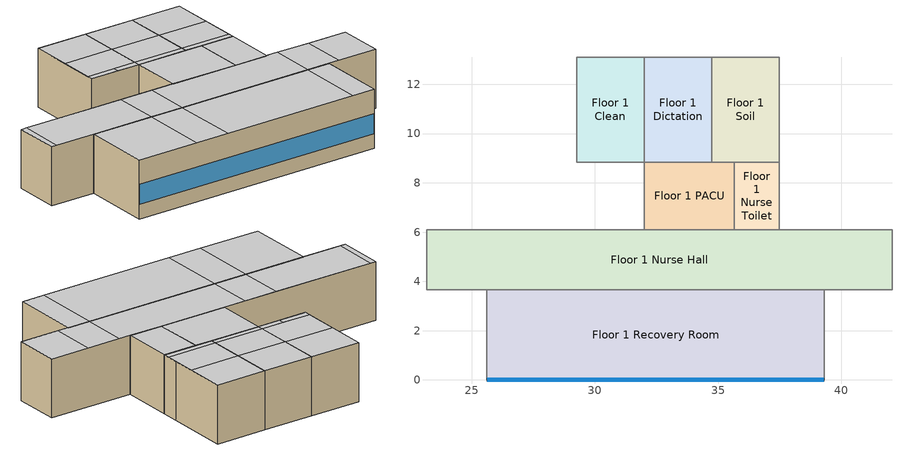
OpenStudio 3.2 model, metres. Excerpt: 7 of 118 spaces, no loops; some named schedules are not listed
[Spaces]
Floor 1 Clean
 floor foundation (BTAP-Grnd-Floor-Mass:U-0.757_std): 32,13.11 32,8.84 29.26,8.84 29.26,13.11 z0
 wall to Floor 1 Nurse Station: 29.26,8.84 32,8.84 z0:3.05
 wall to Floor 1 Humid: 32,13.11 29.26,13.11 z0:3.05
 wall to Floor 1 Nourishment: 29.26,13.11 29.26,8.84 z0:3.05
 wall to Floor 1 Dictation: 32,8.84 32,13.11 z0:3.05
 ceiling to Floor 2 Exam Hall 2: 30.78,8.84 30.78,9.14 29.26,9.14 29.26,8.84 z3.05
 ceiling to Floor 2 Exam 3: 32,8.84 32,9.14 30.78,9.14 30.78,8.84 z3.05
 ceiling to Floor 2 Reception Hall: 32,9.14 32,10.97 29.26,10.97 29.26,9.14 z3.05
 ceiling to Floor 2 X-Ray: 32,10.97 32,13.11 29.26,13.11 29.26,10.97 z3.05
Floor 1 Soil
 floor foundation (BTAP-Grnd-Floor-Mass:U-0.757_std): 37.49,13.11 37.49,8.84 34.75,8.84 34.75,13.11 z0
 wall to Floor 1 PACU: 34.75,8.84 35.66,8.84 z0:3.05
 wall to Floor 1 Soil Work: 37.49,8.84 37.49,9.75 z0:3.05
 wall to Floor 1 Clean Work: 37.49,9.75 37.49,13.11 z0:3.05
 wall to Floor 1 Nurse Toilet: 35.66,8.84 37.49,8.84 z0:3.05
 wall to Floor 1 Dictation: 34.75,13.11 34.75,8.84 z0:3.05
 wall to Floor 1 Sterile Storage: 37.49,13.11 34.75,13.11 z0:3.05
 ceiling to Floor 2 X-Ray: 37.49,10.97 37.49,13.11 34.75,13.11 34.75,10.97 z3.05
 ceiling to Floor 2 Exam 3: 37.49,8.84 37.49,9.14 34.75,9.14 34.75,8.84 z3.05
 ceiling to Floor 2 Reception Hall: 37.49,9.14 37.49,10.97 34.75,10.97 34.75,9.14 z3.05
Floor 1 PACU
 floor foundation (BTAP-Grnd-Floor-Mass:U-0.757_std): 35.66,8.84 35.66,6.1 32,6.1 32,8.84 z0
 wall to Floor 1 Nurse Toilet: 35.66,6.1 35.66,8.84 z0:3.05
 wall to Floor 1 Nurse Station: 32,8.84 32,6.1 z0:3.05
 wall to Floor 1 Nurse Hall: 32,6.1 35.66,6.1 z0:3.05
 wall to Floor 1 Dictation: 34.75,8.84 32,8.84 z0:3.05
 ceiling to Floor 2 Exam 3: 35.66,6.1 35.66,8.84 32,8.84 32,6.1 z3.05
Floor 1 Recovery Room
 floor foundation (BTAP-Grnd-Floor-Mass:U-0.757_std): 39.32,3.66 39.32,0 25.6,0 25.6,3.66 z0
 wall outside: 25.6,0 39.32,0 z0:3.05
 wall to Floor 1 Anesthesia: 39.32,0 39.32,3.66 z0:3.05
 wall to Floor 1 Step Down: 25.6,3.66 25.6,0 z0:3.05
 wall to Floor 1 Nurse Hall: 39.32,3.66 25.6,3.66 z0:3.05
 window (BTAP-Ext-FixedWindow:U=0.220 SHGC=0.600): 25.63,0 39.29,0 z0.76:1.78
 ceiling to Floor 2 Exam Hall 3: 39.32,0 39.32,3.66 38.1,3.66 38.1,0 z3.05
 ceiling to Floor 2 Exam 3: 38.1,0 38.1,3.66 30.78,3.66 30.78,0 z3.05
 ceiling to Floor 2 Exam Hall 2: 30.78,0 30.78,3.66 28.96,3.66 28.96,0 z3.05
 ceiling to Floor 2 Exam 2: 28.96,0 28.96,3.66 25.6,3.66 25.6,0 z3.05
Floor 1 Nurse Toilet
 floor foundation (BTAP-Grnd-Floor-Mass:U-0.757_std): 37.49,8.84 37.49,6.1 35.66,6.1 35.66,8.84 z0
 wall to Floor 1 Soil Work: 37.49,6.1 37.49,8.84 z0:3.05
 wall to Floor 1 Nurse Hall: 35.66,6.1 37.49,6.1 z0:3.05
 ceiling to Floor 2 Exam 3: 37.49,6.1 37.49,8.84 35.66,8.84 35.66,6.1 z3.05
Floor 1 Nurse Hall
 floor foundation (BTAP-Grnd-Floor-Mass:U-0.757_std): 42.06,6.1 42.06,3.66 23.16,3.66 23.16,6.1 z0
 wall to Floor 1 Soil Work: 42.06,6.1 37.49,6.1 z0:3.05
 wall to Floor 1 Step Down: 23.16,3.66 25.6,3.66 z0:3.05
 wall to Floor 1 Sterile Hall: 42.06,3.66 42.06,6.1 z0:3.05
 wall to Floor 1 Pre-Op Hall: 23.16,6.1 23.16,3.66 z0:3.05
 wall to Floor 1 Anesthesia: 39.32,3.66 42.06,3.66 z0:3.05
 wall to Floor 1 Nurse Station: 32,6.1 23.16,6.1 z0:3.05
 ceiling to Floor 2 Exam 2: 28.96,3.66 28.96,6.1 23.47,6.1 23.47,3.66 z3.05
 ceiling to Floor 2 Storage 1: 42.06,3.66 42.06,6.1 39.93,6.1 39.93,3.66 z3.05
 ceiling to Floor 2 Exam Hall 1: 23.47,3.66 23.47,6.1 23.16,6.1 23.16,3.66 z3.05
 ceiling to Floor 2 Exam Hall 2: 30.78,3.66 30.78,6.1 28.96,6.1 28.96,3.66 z3.05
 ceiling to Floor 2 Exam 3: 38.1,3.66 38.1,6.1 30.78,6.1 30.78,3.66 z3.05
 ceiling to Floor 2 Exam Hall 3: 39.93,3.66 39.93,6.1 38.1,6.1 38.1,3.66 z3.05
Floor 1 Dictation
 floor foundation (BTAP-Grnd-Floor-Mass:U-0.757_std): 34.75,13.11 34.75,8.84 32,8.84 32,13.11 z0
 wall to Floor 1 Sterile Storage: 34.75,13.11 32,13.11 z0:3.05
 ceiling to Floor 2 Exam 3: 34.75,8.84 34.75,9.14 32,9.14 32,8.84 z3.05
 ceiling to Floor 2 X-Ray: 34.75,10.97 34.75,13.11 32,13.11 32,10.97 z3.05
 ceiling to Floor 2 Reception Hall: 34.75,9.14 34.75,10.97 32,10.97 32,9.14 z3.05
[Site]
Calgary Intl AP_AB_CAN: Latitude {deg}=51.114; Longitude {deg}=-114.02; Time Zone {hr}=-7; Elevation {m}=1084.1; Terrain=City
[Building]
Outpatient: North Axis {deg}=0; Default Construction Set=BTAP-Mass at hdd = 5000.0; Standards Number of Stories=3; Standards Number of Above Ground Stories=3; Standards Template=NECB2011; Standards Building Type=Outpatient
[Site:WaterMainsTemperature]
Calculation Method=Correlation; Annual Average Outdoor Air Temperature {C}=5; Maximum Difference In Monthly Average Outdoor Air Temperatures {deltaC}=23.3
[Site:GroundTemperature:BuildingSurface]
19.527, 19.502, 19.536, 19.598, 20.002, 21.64, 22.225, 22.375, 21.449, 20.121, 19.802, 19.633
[SizingPeriod:DesignDay] Barometric Pressure {Pa}=88961; Sky Clearness=0; Rain Indicator=0; Snow Indicator=0; Day of Month=21; Daylight Saving Time Indicator=0; Humidity Indicating Type=Wetbulb; Dry-Bulb Temperature Range Modifier Type=DefaultMultipliers
Name | Maximum Dry-Bulb Temperature {C} | Daily Dry-Bulb Temperature Range {deltaC} | Humidity Indicating Conditions at Maximum Dry-Bulb | Wind Speed {m/s} | Wind Direction {deg} | Month | Day Type | Solar Model Indicator | ASHRAE Taub | ASHRAE Taud
Calgary Intl AP Ann Clg .4% Condns DB=>MWB | 28.5 | 12.1 | 16.1 | 4.5 | 160 | 7 | SummerDesignDay | ASHRAETau | 0.339 | 2.421
Calgary Intl AP Ann Htg 99.6% Condns DB | -28.5 | 0 | -28.5 | 2.9 | 200 | 1 | WinterDesignDay | ASHRAEClearSky
[Material:NoMass] Roughness=Smooth; Thermal Absorptance=0.9; Solar Absorptance=0.7
Name | Thermal Resistance {m2-K/W} | Visible Absorptance
Typical Carpet Pad; Typical Carpet Pad 1 | 0.21648 | 0.8
Typical Insulation 1 | 5.91238 | 0.7
Typical Insulation 2 | 4.49096 | 0.7
Typical Insulation 3 | 6.17282 | 0.7
Typical Carpet Pad 2 | 1.25503 | 0.8
Typical Carpet Pad 3; Typical Carpet Pad 4 | 3.45515 | 0.8
Typical Insulation 4 | 0.454528 | 0.7
Typical Insulation 5 | 0.454545 | 0.7
[Material]
Name | Roughness | Thickness {m} | Conductivity {W/m-K} | Density {kg/m3} | Specific Heat {J/kg-K} | Thermal Absorptance | Solar Absorptance | Visible Absorptance
G05 25mm wood | MediumSmooth | 0.0254 | 0.15 | 608 | 1630 | 0.9 | 0.5 | 0.5
100mm Normalweight concrete floor 1 | MediumSmooth | 0.1016 | 2.31 | 2322 | 832
G01 13mm gypsum board 1 | Smooth | 0.0127 | 0.16 | 800 | 1090 | 0.9 | 0.7 | 0.5
4 in. Normalweight Concrete Floor 1 | MediumRough | 0.1016 | 2.31 | 2322 | 832 | 0.9 | 0.7 | 0.7
1IN Stucco 1 | Smooth | 0.0253 | 0.6918 | 1858 | 837 | 0.9 | 0.7 | 0.92
8IN CONCRETE HW RefBldg 1 | Rough | 0.2032 | 1.311 | 2240 | 836.8 | 0.9 | 0.7 | 0.7
1/2IN Gypsum 1 | Smooth | 0.0127 | 0.16 | 784.9 | 830 | 0.9 | 0.4 | 0.4
Metal Roof Surface 1; F08 Metal surface 1 | Smooth | 0.0008 | 45.28 | 7824 | 500 | 0.9 | 0.7 | 0.7
6 in. Normalweight Concrete Floor 1; 6 in. Normalweight Concrete Floor 2; 6 in. Normalweight Concrete Floor 3 | MediumRough | 0.1524 | 2.31 | 2322 | 832 | 0.9 | 0.7 | 0.7
Expanded Polystyrene | MediumSmooth | 0.0363959 | 0.029 | 29 | 1210
[Construction]
BTAP-Int-Partition; BTAP-Int-Door: G05 25mm wood
BTAP-Int-Floor: 100mm Normalweight concrete floor 1, Typical Carpet Pad
BTAP-Int-Wall: G01 13mm gypsum board 1, G01 13mm gypsum board 1
BTAP-Int-Ceiling: Typical Carpet Pad, 100mm Normalweight concrete floor 1
BTAP-Int-Window: SimpleGlazing
BTAP-Ext-Floor-Mass:U-0.162: Typical Insulation 1, 4 in. Normalweight Concrete Floor 1, Typical Carpet Pad 1
BTAP-Ext-Wall-Mass:U-0.21: 1IN Stucco 1, 8IN CONCRETE HW RefBldg 1, Typical Insulation 2, 1/2IN Gypsum 1
BTAP-Ext-Roof-Metal:U-0.162: Metal Roof Surface 1, Typical Insulation 3
BTAP-Grnd-Floor-Mass:U-0.757: 6 in. Normalweight Concrete Floor 1, Typical Carpet Pad 2
BTAP-Grnd-Wall-Mass:U-0.284: 6 in. Normalweight Concrete Floor 2, Typical Carpet Pad 3
BTAP-Grnd-Roof-Mass:U-0.284: 6 in. Normalweight Concrete Floor 3, Typical Carpet Pad 4
BTAP-Ext-FixedWindow:U=0.220 SHGC=0.600; BTAP-Ext-GlassDoors:U=0.220 SHGC=0.600; BTAP-Ext-Skylights:U=0.220 SHGC=0.600; BTAP-Ext-DaylightDomes:U=0.220 SHGC=0.600; BTAP-Ext-DaylightDiffuser:U=0.220 SHGC=0.600: SimpleGlazing:U=0.220 SHGC=0.600
BTAP-Ext-Door:U-2.2: F08 Metal surface 1, Typical Insulation 4
BTAP-Ext-OverHeadDoor:U-2.2: Typical Insulation 5
BTAP-Grnd-Floor-Mass:U-0.757_std: 6 in. Normalweight Concrete Floor 1, Expanded Polystyrene
[DefaultConstructionSet]
BTAP-Mass at hdd = 5000.0: Default Exterior Surface Constructions=BTAP-Mass at hdd = 5000.0; Default Interior Surface Constructions=Default Surface Constructions 2; Default Ground Contact Surface Constructions=BTAP-Mass at hdd = 5000.0 1; Default Exterior SubSurface Constructions=BTAP-Mass at hdd = 5000.0; Default Interior SubSurface Constructions=Default Sub Surface Constructions 2; Interior Partition Construction=BTAP-Int-Partition
[DefaultSurfaceConstructions]
Name | Floor Construction | Wall Construction | Roof Ceiling Construction
Default Surface Constructions 2 | BTAP-Int-Floor | BTAP-Int-Wall | BTAP-Int-Ceiling
BTAP-Mass at hdd = 5000.0 | BTAP-Ext-Floor-Mass:U-0.162 | BTAP-Ext-Wall-Mass:U-0.21 | BTAP-Ext-Roof-Metal:U-0.162
BTAP-Mass at hdd = 5000.0 1 | BTAP-Grnd-Floor-Mass:U-0.757 | BTAP-Grnd-Wall-Mass:U-0.284 | BTAP-Grnd-Roof-Mass:U-0.284
[DefaultSubSurfaceConstructions]
Name | Fixed Window Construction | Operable Window Construction | Door Construction | Glass Door Construction | Overhead Door Construction | Skylight Construction | Tubular Daylight Dome Construction | Tubular Daylight Diffuser Construction
Default Sub Surface Constructions 2 | BTAP-Int-Window | BTAP-Int-Window | BTAP-Int-Door
BTAP-Mass at hdd = 5000.0 | BTAP-Ext-FixedWindow:U=0.220 SHGC=0.600 | BTAP-Ext-FixedWindow:U=0.220 SHGC=0.600 | BTAP-Ext-Door:U-2.2 | BTAP-Ext-GlassDoors:U=0.220 SHGC=0.600 | BTAP-Ext-OverHeadDoor:U-2.2 | BTAP-Ext-Skylights:U=0.220 SHGC=0.600 | BTAP-Ext-DaylightDomes:U=0.220 SHGC=0.600 | BTAP-Ext-DaylightDiffuser:U=0.220 SHGC=0.600
[WindowMaterial:SimpleGlazingSystem] U-Factor {W/m2-K}=2.2; Solar Heat Gain Coefficient=0.6; Visible Transmittance=0.21
SimpleGlazing; SimpleGlazing:U=0.220 SHGC=0.600
[Space] Building Story=Building Story 1; Part of Total Floor Area=Yes
Name | Space Type | Thermal Zone
Floor 1 Clean; Floor 1 Soil | Space Function Hospital - laundry/washing | ALL_ST=Hospital - laundry/washing_FL=Building Story 1_SCH=C
Floor 1 Dictation | Space Function Office - enclosed - occsens | ALL_ST=Office - enclosed - occsens_FL=Building Story 1_SCH=A 2
Floor 1 PACU | Space Function Locker room-sch-C | WET_ST=Locker room-sch-H_FL=Building Story 1_SCHC 1
Floor 1 Recovery Room | Space Function Hospital - recovery | ALL_ST=Hospital - recovery_FL=Building Story 1_SCH=H
Floor 1 Nurse Toilet | Space Function Washroom-sch-C | WET_ST=Washroom-sch-H_FL=Building Story 1_SCHC 1
Floor 1 Nurse Hall | Space Function Hospital corr. >= 2.4m-sch-C | WILD_ST=Hospital corr. >= 2.4m-sch-H_FL=Building Story 1_SCH=C
[BuildingStory]
Building Story 1: Nominal Z Coordinate {m}=0
[SpaceType] Standards Building Type=Space Function
Name | Default Schedule Set | Design Specification Outdoor Air Object | Standards Space Type
Space Function Hospital - recovery | Space Function Hospital - recovery Schedule Set | Space Function Hospital - recovery Ventilation | Hospital - recovery
Space Function Hospital - laundry/washing | Space Function Hospital - laundry/washing Schedule Set | Space Function Hospital - laundry/washing Ventilation | Hospital - laundry/washing
Space Function Office - enclosed - occsens | Space Function Office - enclosed - occsens Schedule Set | Space Function Office - enclosed - occsens Ventilation | Office - enclosed - occsens
Space Function Washroom-sch-C | Space Function Washroom-sch-C Schedule Set | Space Function Washroom-sch-C Ventilation | Washroom-sch-C
Space Function Locker room-sch-C | Space Function Locker room-sch-C Schedule Set | Space Function Locker room-sch-C Ventilation | Locker room-sch-C
Space Function Hospital corr. >= 2.4m-sch-C | Space Function Hospital corr. >= 2.4m-sch-C Schedule Set | Space Function Hospital corr. >= 2.4m-sch-C Ventilation | Hospital corr. >= 2.4m-sch-C
[People:Definition] Number of People Calculation Method=People/Area; Fraction Radiant=0.3
Name | People per Space Floor Area {person/m2}
Space Function Hospital - laundry/washing People Definition; Space Function Hospital - recovery People Definition; Space Function Office - enclosed - occsens People Definition | 0.0500522
Space Function Washroom-sch-C People Definition | 0.0333681
Space Function Locker room-sch-C People Definition | 0.0999967
Space Function Hospital corr. >= 2.4m-sch-C People Definition | 0.0100104
[People] Work Efficiency Schedule=Work Efficiency Schedule; Clothing Insulation Schedule=Clothing Schedule; Air Velocity Schedule=Air Velocity Schedule; Multiplier=1
Name | People Definition | Space or SpaceType
Space Function Hospital - laundry/washing People | Space Function Hospital - laundry/washing People Definition | Space Function Hospital - laundry/washing
Space Function Hospital - recovery People | Space Function Hospital - recovery People Definition | Space Function Hospital - recovery
Space Function Office - enclosed - occsens People | Space Function Office - enclosed - occsens People Definition | Space Function Office - enclosed - occsens
Space Function Washroom-sch-C People | Space Function Washroom-sch-C People Definition | Space Function Washroom-sch-C
Space Function Locker room-sch-C People | Space Function Locker room-sch-C People Definition | Space Function Locker room-sch-C
Space Function Hospital corr. >= 2.4m-sch-C People | Space Function Hospital corr. >= 2.4m-sch-C People Definition | Space Function Hospital corr. >= 2.4m-sch-C
[Lights:Definition] Design Level Calculation Method=Watts/Area; Fraction Radiant=0.5; Fraction Visible=0.2
Name | Watts per Space Floor Area {W/m2}
Space Function Hospital - laundry/washing Lights Definition | 7.99993
Space Function Hospital - recovery Lights Definition | 12.3999
Space Function Office - enclosed - occsens Lights Definition | 10.7099
Space Function Washroom-sch-C Lights Definition | 9.44992
Space Function Locker room-sch-C Lights Definition | 8.81993
Space Function Hospital corr. >= 2.4m-sch-C Lights Definition | 9.59992
[Lights] Fraction Replaceable=1
Name | Lights Definition | Space or SpaceType
Space Function Hospital - laundry/washing Lights | Space Function Hospital - laundry/washing Lights Definition | Space Function Hospital - laundry/washing
Space Function Hospital - recovery Lights | Space Function Hospital - recovery Lights Definition | Space Function Hospital - recovery
Space Function Office - enclosed - occsens Lights | Space Function Office - enclosed - occsens Lights Definition | Space Function Office - enclosed - occsens
Space Function Washroom-sch-C Lights | Space Function Washroom-sch-C Lights Definition | Space Function Washroom-sch-C
Space Function Locker room-sch-C Lights | Space Function Locker room-sch-C Lights Definition | Space Function Locker room-sch-C
Space Function Hospital corr. >= 2.4m-sch-C Lights | Space Function Hospital corr. >= 2.4m-sch-C Lights Definition | Space Function Hospital corr. >= 2.4m-sch-C
[ElectricEquipment:Definition] Design Level Calculation Method=Watts/Area; Fraction Radiant=0.5
Name | Watts per Space Floor Area {W/m2}
Space Function Hospital - laundry/washing Elec Equip Definition | 19.9998
Space Function Hospital - recovery Elec Equip Definition | 9.99992
Space Function Office - enclosed - occsens Elec Equip Definition | 7.49994
Space Function Washroom-sch-C Elec Equip Definition | 0.999992
Space Function Locker room-sch-C Elec Equip Definition | 2.49998
[ElectricEquipment]
Name | Electric Equipment Definition | Space or SpaceType
Space Function Hospital - laundry/washing Elec Equip | Space Function Hospital - laundry/washing Elec Equip Definition | Space Function Hospital - laundry/washing
Space Function Hospital - recovery Elec Equip | Space Function Hospital - recovery Elec Equip Definition | Space Function Hospital - recovery
Space Function Office - enclosed - occsens Elec Equip | Space Function Office - enclosed - occsens Elec Equip Definition | Space Function Office - enclosed - occsens
Space Function Washroom-sch-C Elec Equip | Space Function Washroom-sch-C Elec Equip Definition | Space Function Washroom-sch-C
Space Function Locker room-sch-C Elec Equip | Space Function Locker room-sch-C Elec Equip Definition | Space Function Locker room-sch-C
[DesignSpecification:OutdoorAir] Outdoor Air Method=Sum
Name | Outdoor Air Flow per Person {m3/s-person} | Outdoor Air Flow per Floor Area {m3/s-m2}
Space Function Hospital - laundry/washing Ventilation | 0.0253735
Space Function Hospital - recovery Ventilation | 0.0304482
Space Function Office - enclosed - occsens Ventilation | 0.0142092
Space Function Washroom-sch-C Ventilation | 0.228362
Space Function Locker room-sch-C Ventilation |  | 0.00254
Space Function Hospital corr. >= 2.4m-sch-C Ventilation |  | 0.000508
[DefaultScheduleSet] People Activity Level Schedule=NECB-Activity; Infiltration Schedule=Always On
Name | Number of People Schedule | Lighting Schedule | Electric Equipment Schedule
Space Function Hospital - laundry/washing Schedule Set; Space Function Washroom-sch-C Schedule Set; Space Function Locker room-sch-C Schedule Set; Space Function Hospital corr. >= 2.4m-sch-C Schedule Set | NECB-C-Occupancy | NECB-C-Lighting | NECB-C-Electric-Equipment
Space Function Hospital - recovery Schedule Set | NECB-H-Occupancy | NECB-H-Lighting | NECB-H-Electric-Equipment
Space Function Office - enclosed - occsens Schedule Set | NECB-A-Occupancy | NECB-A-Lighting | NECB-A-Electric-Equipment
[ThermostatSetpoint:DualSetpoint]
Name | Heating Setpoint Temperature Schedule | Cooling Setpoint Temperature Schedule
Space Function Washroom-sch-C Thermostat 2; Space Function Locker room-sch-C Thermostat 2; Space Function Hospital - laundry/washing Thermostat 11; Space Function Hospital corr. >= 2.4m-sch-C Thermostat 1 | NECB-C-Thermostat Setpoint-Heating | NECB-C-Thermostat Setpoint-Cooling
Space Function Office - enclosed - occsens Thermostat 19 | NECB-A-Thermostat Setpoint-Heating | NECB-A-Thermostat Setpoint-Cooling
Space Function Hospital - recovery Thermostat 3 | NECB-H-Thermostat Setpoint-Heating | NECB-H-Thermostat Setpoint-Cooling
[SpaceInfiltration:DesignFlowRate] Design Flow Rate Calculation Method=Flow/ExteriorArea
Name | Space or SpaceType | Schedule | Flow per Exterior Surface Area {m3/s-m2} | Constant Term Coefficient | Temperature Term Coefficient | Velocity Term Coefficient | Velocity Squared Term Coefficient
Floor 1 Recovery Room Infiltration | Floor 1 Recovery Room | Always On Discrete | 0.00025 | 0 | 0 | 0.224 | 0
Space Function Washroom-sch-C Infiltration | Space Function Washroom-sch-C |  | 0.000250063
Space Function Locker room-sch-C Infiltration | Space Function Locker room-sch-C |  | 0.000250063
Space Function Hospital corr. >= 2.4m-sch-C Infiltration | Space Function Hospital corr. >= 2.4m-sch-C |  | 0.000250063
[ThermalZone] Use Ideal Air Loads=No
Name | Thermostat
WET_ST=Washroom-sch-H_FL=Building Story 1_SCHC 1 | Space Function Washroom-sch-C Thermostat 2
WET_ST=Locker room-sch-H_FL=Building Story 1_SCHC 1 | Space Function Locker room-sch-C Thermostat 2
ALL_ST=Hospital - laundry/washing_FL=Building Story 1_SCH=C | Space Function Hospital - laundry/washing Thermostat 11
ALL_ST=Office - enclosed - occsens_FL=Building Story 1_SCH=A 2 | Space Function Office - enclosed - occsens Thermostat 19
ALL_ST=Hospital - recovery_FL=Building Story 1_SCH=H | Space Function Hospital - recovery Thermostat 3
WILD_ST=Hospital corr. >= 2.4m-sch-H_FL=Building Story 1_SCH=C | Space Function Hospital corr. >= 2.4m-sch-C Thermostat 1
[Foundation:Kiva] Wall Height Above Grade {m}=0; Wall Depth Below Slab {m}=0
Bldg Kiva Foundation; Floor 1 Clean Work Slab Kiva Foundation; Floor 1 Soil Slab Kiva Foundation; Floor 1 Soil Work Slab Kiva Foundation; Floor 1 Nurse Station Slab Kiva Foundation; Floor 1 Humid Slab Kiva Foundation; Floor 1 Nurse Storage Slab Kiva Foundation
[SurfaceProperty:ExposedFoundationPerimeter] Exposed Perimeter Calculation Method=TotalExposedPerimeter
Name | Total Exposed Perimeter {m}
Floor 1 Clean Slab; Floor 1 Soil Slab; Floor 1 Dictation Slab; Floor 1 PACU Slab; Floor 1 Nurse Toilet Slab; Floor 1 Nurse Hall Slab | 0
Floor 1 Recovery Room Slab | 13.716
[Foundation:Kiva:Settings]

[AvailabilityManager:NightCycle] Applicability Schedule=Always On Discrete; Control Type=CycleOnAny; Thermostat Tolerance {deltaC}=1; Cycling Run Time {s}=3600
Availability Manager Night Cycle 36; Availability Manager Night Cycle 37; Availability Manager Night Cycle 38; Availability Manager Night Cycle 39; Availability Manager Night Cycle 40
[Schedule:Ruleset]
Clothing Schedule: Default Day Schedule=Clothing Schedule Default Winter Clothes
Air Velocity Schedule: Default Day Schedule=Air Velocity Schedule Default
Work Efficiency Schedule: Default Day Schedule=Work Efficiency Schedule Default
NECB-C-Occupancy: Default Day Schedule=NECB-C-Occupancy Default
NECB-Activity: Default Day Schedule=NECB-Activity Default; Summer Design Day Schedule=NECB-Activity Summer Design Day; Winter Design Day Schedule=NECB-Activity Winter Design Day
NECB-C-Lighting: Default Day Schedule=NECB-C-Lighting Default
NECB-C-Electric-Equipment: Default Day Schedule=NECB-C-Electric-Equipment Default
Always On: Default Day Schedule=Always On Default
NECB-C-Thermostat Setpoint-Heating: Default Day Schedule=NECB-C-Thermostat Setpoint-Heating Default
NECB-C-Thermostat Setpoint-Cooling: Default Day Schedule=NECB-C-Thermostat Setpoint-Cooling Default
NECB-H-Occupancy: Default Day Schedule=NECB-H-Occupancy Default
NECB-H-Lighting: Default Day Schedule=NECB-H-Lighting Default
NECB-H-Electric-Equipment: Default Day Schedule=NECB-H-Electric-Equipment Default
NECB-H-Thermostat Setpoint-Heating: Default Day Schedule=NECB-H-Thermostat Setpoint-Heating Default
NECB-H-Thermostat Setpoint-Cooling: Default Day Schedule=NECB-H-Thermostat Setpoint-Cooling Default
NECB-A-Occupancy: Default Day Schedule=NECB-A-Occupancy Default
NECB-A-Lighting: Default Day Schedule=NECB-A-Lighting Default
NECB-A-Electric-Equipment: Default Day Schedule=NECB-A-Electric-Equipment Default
NECB-A-Thermostat Setpoint-Heating: Default Day Schedule=NECB-A-Thermostat Setpoint-Heating Default
NECB-A-Thermostat Setpoint-Cooling: Default Day Schedule=NECB-A-Thermostat Setpoint-Cooling Default
[Schedule:Day]
NECB-C-Thermostat Setpoint-Heating Default: 7, 0, 18, 8, 0, 20, 21, 0, 22, 24, 0, 18
NECB-C-Thermostat Setpoint-Cooling Default: 7, 0, 35, 21, 0, 24, 24, 0, 35
NECB-A-Thermostat Setpoint-Heating Default: 6, 0, 18, 7, 0, 20, 21, 0, 22, 24, 0, 18
[Schedule:Rule] Date Specification Type=DateRange; Start Month=1; Start Day=1; End Month=12; End Day=31
Name | Schedule Ruleset | Rule Order | Day Schedule | Apply Monday | Apply Tuesday | Apply Wednesday | Apply Thursday | Apply Friday | Apply Saturday | Apply Sunday
Schedule Rule 11 | NECB-C-Thermostat Setpoint-Heating | 2 | NECB-C-Thermostat Setpoint-Heating Default|Wkdy Day | Yes | Yes | Yes | Yes | Yes
Schedule Rule 12 | NECB-C-Thermostat Setpoint-Heating | 1 | NECB-C-Thermostat Setpoint-Heating Sat Day |  |  |  |  |  | Yes
Schedule Rule 13 | NECB-C-Thermostat Setpoint-Heating | 0 | NECB-C-Thermostat Setpoint-Heating Sun|Hol Day |  |  |  |  |  |  | Yes
Schedule Rule 14 | NECB-C-Thermostat Setpoint-Cooling | 2 | NECB-C-Thermostat Setpoint-Cooling Default|Wkdy Day | Yes | Yes | Yes | Yes | Yes
Schedule Rule 15 | NECB-C-Thermostat Setpoint-Cooling | 1 | NECB-C-Thermostat Setpoint-Cooling Sat Day |  |  |  |  |  | Yes
Schedule Rule 16 | NECB-C-Thermostat Setpoint-Cooling | 0 | NECB-C-Thermostat Setpoint-Cooling Sun|Hol Day |  |  |  |  |  |  | Yes
Schedule Rule 56 | NECB-A-Thermostat Setpoint-Heating | 2 | NECB-A-Thermostat Setpoint-Heating Default|Wkdy Day | Yes | Yes | Yes | Yes | Yes
Schedule Rule 57 | NECB-A-Thermostat Setpoint-Heating | 1 | NECB-A-Thermostat Setpoint-Heating Sat Day |  |  |  |  |  | Yes
[Schedule:Constant]
Always On Discrete: Value=1
